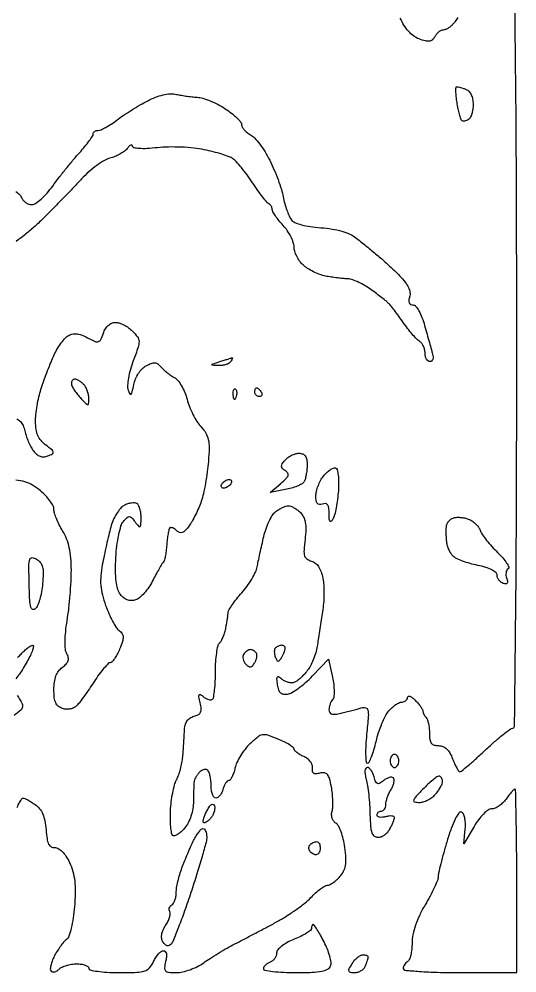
# Model space of a CAD drawing. Extents: x 0 to 102, y 0 to 135.
# Drawn here: x 91.88 to 101.52, y -0.01 to 18.49 of the extents above; entities that cross this region are included whole.
import ezdxf

# ---------------------------------------------------------------- set-up
doc = ezdxf.new("R2010")
doc.units = 0
doc.header["$MEASUREMENT"] = 0

msp = doc.modelspace()

# ---------------------------------------------------------------- linework, layer by layer
for points in [[(30.835569, 68.0607, 0.000004), (30.856286, 64.932268, 0.000002), (30.883525, 60.825814, 0.000002), (30.912326, 56.488502, 0.000002), (30.938318, 52.5789, -0.000116)], [(31.042661, 24.1956, 0.000001), (31.037549, 23.023692, 0.000001), (31.032419, 21.846099, 0.000001), (31.02793, 20.814404, 0.000005)], [(91.839143, 3.201364, -0.020687), (91.887736, 3.297021, -0.016352), (91.932149, 3.37043, -0.253746), (91.957166, 3.384, -0.113224), (91.986264, 3.377325, -0.013026), (92.046292, 3.3463, -0.015164), (92.116561, 3.304807, -0.011822), (92.190382, 3.255661, -0.072405), (92.275015, 3.175931, -0.066238), (92.33646, 3.073048, -0.054528), (92.377167, 2.940113, -0.028978), (92.399556, 2.769211, 0.018063), (92.418954, 2.591032, 0.077386), (92.450335, 2.489235, 0.151962), (92.498955, 2.437576, 0.148672), (92.568751, 2.42205, -0.152806), (92.636976, 2.406293, -0.065294), (92.711709, 2.348215, -0.05174), (92.786324, 2.255257, -0.032489), (92.854182, 2.133377, -0.041295), (92.919407, 1.960367, -0.040928), (92.955553, 1.778472, -0.033249), (92.965906, 1.56244, -0.015378), (92.95203, 1.28147, -0.016894), (92.926528, 1.058508, -0.023616), (92.887683, 0.861722, -0.023521), (92.8416, 0.706815, -0.143243), (92.793499, 0.639543, 0.050995), (92.741397, 0.589282, 0.018237), (92.677603, 0.507929, 0.017874), (92.613639, 0.412973, 0.020178), (92.559323, 0.317377, 0.027955), (92.517616, 0.224099, 0.038551), (92.491608, 0.136139, 0.043076), (92.482629, 0.064299, 0.208868), (92.497283, 0.026917, 0.168658), (92.527061, 0.012488, 0.094735), (92.567608, 0.015406, 0.075429), (92.612739, 0.035093, 0.055931), (92.65533, 0.06909, -0.087975), (92.710373, 0.107553, -0.036425), (92.795616, 0.139793, -0.034606), (92.894286, 0.161814, -0.037617), (92.99232, 0.1692, -0.033941), (93.083053, 0.163034, -0.051875), (93.159617, 0.144349, -0.067418), (93.212331, 0.117062, -0.244321), (93.2292, 0.0846, 0.348868), (93.256347, 0.050429, 0.02074), (93.395005, 0.024242, 0.023326), (93.580567, 0.005898, 0.012975), (93.80782, 0, 0.008302), (94.155992, 0.005781, 0.067714), (94.312556, 0.032403, 0.1377), (94.406712, 0.093732, 0.073196), (94.482807, 0.2115, -0.034813), (94.526727, 0.292448, -0.042591), (94.578943, 0.360872, -0.047922), (94.631392, 0.408574, -0.161963), (94.674758, 0.423, -0.210415), (94.710234, 0.407379, -0.136571), (94.730836, 0.366797, -0.078874), (94.733552, 0.300421, -0.032355), (94.71726, 0.2115, 0.033572), (94.695298, 0.089975, 0.227429), (94.714868, 0.033865, 0.178907), (94.77478, 0.006106, 0.019959), (94.927678, 0, 0.056639), (95.047599, 0.013628, 0.03011), (95.191128, 0.055915, 0.029546), (95.334386, 0.117464, 0.040283), (95.454505, 0.19035, -0.013523), (95.579808, 0.275866, -0.006967), (95.740921, 0.376402, -0.00692), (95.909653, 0.47529, -0.010393), (96.059765, 0.55642, 0.001682), (96.222774, 0.640885, 0.000778), (96.434123, 0.75172, 0.000771), (96.655856, 0.868878, 0.001072), (96.854012, 0.974515, 0.017285), (97.04362, 1.084717, 0.01399), (97.23932, 1.215475, 0.014222), (97.413154, 1.346381, 0.035111), (97.530537, 1.454445, -0.019074), (97.623192, 1.5454, -0.023774), (97.716181, 1.622218, -0.023063), (97.798402, 1.678083, -0.138546), (97.847663, 1.692, 0.118397), (97.893483, 1.703004, 0.032363), (97.957852, 1.741248, 0.030818), (98.027389, 1.795486, 0.027807), (98.092299, 1.859652, 0.062578), (98.164934, 1.96345, 0.079364), (98.202491, 2.074114, 0.057751), (98.210114, 2.216691, 0.018567), (98.189124, 2.427836, 0.024664), (98.159433, 2.586022, 0.030072), (98.115646, 2.730133, 0.031123), (98.065263, 2.843771, 0.14629), (98.01608, 2.894484, -0.109002), (97.973099, 2.932744, -0.080225), (97.944353, 2.989873, -0.073358), (97.933347, 3.058236, -0.06734), (97.941972, 3.128995, 0.052147), (97.955042, 3.214561, 0.018854), (97.956234, 3.33768, 0.01846), (97.947394, 3.473606, 0.020899), (97.928685, 3.602944, 0.0205), (97.891896, 3.762626, 0.109839), (97.850412, 3.84111, 0.19303), (97.792147, 3.87177, 0.089942), (97.705571, 3.865144, -0.042221), (97.62829, 3.851768, -0.172166), (97.582855, 3.863564, -0.218398), (97.56142, 3.898859, -0.070064), (97.562939, 3.961678, 0.124947), (97.557821, 4.022087, 0.077074), (97.524264, 4.08546, 0.068079), (97.467803, 4.142904, 0.060389), (97.39575, 4.185844, -0.025985), (97.322863, 4.222756, -0.034791), (97.261315, 4.26399, -0.037317), (97.217347, 4.303691, -0.192777), (97.2054, 4.333526, 0.236879), (97.189616, 4.364973, 0.021025), (97.11412, 4.416444, 0.023905), (97.013713, 4.472415, 0.016242), (96.894659, 4.526765, 0.018252), (96.697088, 4.600969, 0.124574), (96.594131, 4.608696, 0.128539), (96.501412, 4.566325, 0.01992), (96.348869, 4.431411, 0.03612), (96.254981, 4.327465, 0.027407), (96.167259, 4.201309, 0.028022), (96.097784, 4.073152, 0.056192), (96.060689, 3.96431, -0.025204), (96.035382, 3.871646, -0.036835), (96.003186, 3.793461, -0.040855), (95.969203, 3.737525, -0.240268), (95.939545, 3.7224, 0.192922), (95.910331, 3.710692, 0.055731), (95.878515, 3.672697, 0.047178), (95.84922, 3.617972, 0.035372), (95.827287, 3.5532, -0.048178), (95.803508, 3.488471, -0.057927), (95.76886, 3.433702, -0.068086), (95.729185, 3.396366, -0.156018), (95.69052, 3.384, -0.238008), (95.655046, 3.4019, -0.07015), (95.625178, 3.457087, -0.053693), (95.604751, 3.537513, -0.035376), (95.598, 3.632807, 0.027908), (95.592489, 3.731457, 0.03433), (95.575965, 3.822146, 0.036699), (95.551972, 3.894006, 0.156668), (95.522986, 3.927976, 0.142247), (95.48776, 3.937762, 0.083864), (95.444453, 3.929928, 0.071912), (95.399836, 3.906137, 0.061233), (95.36098, 3.869519, 0.022947), (95.327154, 3.82473, 0.02267), (95.297429, 3.776852, 0.023235), (95.275322, 3.732659, 0.076263), (95.266794, 3.70125, 0.019738), (95.263831, 3.660971, 0.001919), (95.260886, 3.563246, 0.002432), (95.258389, 3.446679, 0.001921), (95.256785, 3.32055, -0.04056), (95.243947, 3.178203, -0.036884), (95.208193, 3.035051, -0.038226), (95.153866, 2.90471, -0.055831), (95.08547, 2.800965, -0.031207), (95.016456, 2.727887, -0.050401), (94.948449, 2.676094, -0.067557), (94.89115, 2.650831, -0.273002), (94.855635, 2.660001, -0.158254), (94.832522, 2.705365, -0.016559), (94.817548, 2.825318, -0.019224), (94.809764, 2.973091, -0.014263), (94.812109, 3.136603, -0.019245), (94.826171, 3.309085, -0.017983), (94.853638, 3.483959, -0.018297), (94.889287, 3.637354, -0.056675), (94.928476, 3.735996, 0.037575), (94.967896, 3.825157, 0.018915), (95.004666, 3.942631, 0.01867), (95.033678, 4.067559, 0.02628), (95.049443, 4.180828, 0.003482), (95.058702, 4.298102, 0.002175), (95.067993, 4.435595, 0.002182), (95.07597, 4.571184, 0.003966), (95.081126, 4.68207, -0.045139), (95.09559, 4.793796, -0.088697), (95.130038, 4.876213, -0.104243), (95.186391, 4.933114, -0.081862), (95.265883, 4.96853, 0.058999), (95.351272, 5.002007, 0.162111), (95.395191, 5.048414, 0.135146), (95.406957, 5.117885, 0.036271), (95.387463, 5.229184, -0.010182), (95.360491, 5.346736, -0.180718), (95.3663, 5.384554, -0.431575), (95.390395, 5.390603, -0.030969), (95.452414, 5.345308, 0.048437), (95.502004, 5.311677, 0.064511), (95.552707, 5.291995, 0.080377), (95.596778, 5.288417, 0.17836), (95.626934, 5.302334, 0.16018), (95.648881, 5.345783, 0.011467), (95.666248, 5.481643, 0.015197), (95.678548, 5.647964, 0.010856), (95.6826, 5.83458, -0.015938), (95.68861, 6.023089, -0.020573), (95.70674, 6.195305, -0.018815), (95.732705, 6.335091, -0.141972), (95.764779, 6.393339, 0.072382), (95.799033, 6.439261, 0.026132), (95.834108, 6.512975, 0.025271), (95.864634, 6.598902, 0.027389), (95.885393, 6.685209, 0.004218), (95.900567, 6.772129, 0.004132), (95.914383, 6.859891, 0.00407), (95.925242, 6.937088, 0.015565), (95.930113, 6.985413, -0.120236), (95.946297, 7.036169, -0.014973), (96.010011, 7.133856, -0.016947), (96.094451, 7.246849, -0.013291), (96.193278, 7.363647, 0.025557), (96.294587, 7.489513, 0.022864), (96.386615, 7.629703, 0.023524), (96.457575, 7.763338, 0.063514), (96.490725, 7.865334, -0.004782), (96.512195, 7.972934, -0.001701), (96.54487, 8.126296, -0.001688), (96.581876, 8.294396, -0.00199), (96.618075, 8.453253, -0.027145), (96.661933, 8.604462, -0.027363), (96.721817, 8.749613, -0.028436), (96.787868, 8.8697, -0.090582), (96.849377, 8.937012, -0.028365), (96.912032, 8.979238, -0.02617), (96.980735, 9.015354, -0.027112), (97.04536, 9.040974, -0.074199), (97.093607, 9.049509, -0.099552), (97.141252, 9.041259, -0.035896), (97.203708, 9.011727, -0.033886), (97.269353, 8.968607, -0.034129), (97.328405, 8.917109, -0.082265), (97.389333, 8.831989, -0.071409), (97.423312, 8.727534, -0.052186), (97.432605, 8.590358, -0.020712), (97.417866, 8.401898, 0.013535), (97.398064, 8.188203, 0.086936), (97.409732, 8.080689, 0.169153), (97.454015, 8.018222, 0.091054), (97.540534, 7.977767, -0.103451), (97.616714, 7.939838, -0.079018), (97.680005, 7.871213, -0.063704), (97.729195, 7.771935, -0.036854), (97.763385, 7.642957, -0.032503), (97.779948, 7.506122, -0.016631), (97.783793, 7.333143, -0.016454), (97.775915, 7.153983, -0.023743), (97.75625, 6.996629, 0.002973), (97.729994, 6.839774, 0.002058), (97.702081, 6.66206, 0.002075), (97.676673, 6.491079, 0.004263), (97.658472, 6.356925, -0.034469), (97.634084, 6.233599, -0.023688), (97.590377, 6.097864, -0.023952), (97.535557, 5.970612, -0.044009), (97.477341, 5.87407, -0.02384), (97.413256, 5.79454, -0.022492), (97.340692, 5.719842, -0.023107), (97.27045, 5.659626, -0.069194), (97.215827, 5.628036, -0.096524), (97.162103, 5.617497, -0.057317), (97.097054, 5.624895, -0.054387), (97.031249, 5.647908, -0.061988), (96.975052, 5.683842, 0.029062), (96.908021, 5.733191, 0.367395), (96.879187, 5.72949, 0.209578), (96.867009, 5.693441, 0.013199), (96.880025, 5.579552, 0.045826), (96.90289, 5.482673, 0.12687), (96.940732, 5.424376, 0.150148), (96.997585, 5.397292, 0.073811), (97.0785, 5.397361, 0.097636), (97.16379, 5.427805, 0.023252), (97.29014, 5.511311, 0.023036), (97.428868, 5.622709, 0.020964), (97.561377, 5.749804), (97.875054, 6.076987), (97.949623, 5.724543, -0.02211), (97.97297, 5.583712, -0.027963), (97.981432, 5.452022, -0.02816), (97.976247, 5.344199, -0.156047), (97.953196, 5.29173, 0.059885), (97.92599, 5.252296, 0.035624), (97.903055, 5.199968, 0.035202), (97.887397, 5.143716, 0.05032), (97.8822, 5.092209, 0.139261), (97.896744, 5.041003, 0.189783), (97.934797, 5.01254, 0.100364), (98.003714, 5.007912, 0.025285), (98.11485, 5.028546, 0.003305), (98.215681, 5.053301, 0.002478), (98.326373, 5.081837, 0.002505), (98.430294, 5.109736, 0.005742), (98.508229, 5.132043, -0.132605), (98.593194, 5.134302, -0.291428), (98.636428, 5.089406, -0.070578), (98.643633, 4.966364, -0.004915), (98.611623, 4.620425, 0.012033), (98.594845, 4.405842, 0.020234), (98.592405, 4.22519, 0.015463), (98.600544, 4.084743, 0.388435), (98.626714, 4.0608, 0.283639), (98.659884, 4.081263, 0.020429), (98.706295, 4.183968, 0.02381), (98.75359, 4.319406, 0.015375), (98.795925, 4.480094, -0.02156), (98.843856, 4.653303, -0.019739), (98.907768, 4.827011, -0.020182), (98.977202, 4.97746, -0.058906), (99.040756, 5.072294, -0.032773), (99.105384, 5.138462, -0.034484), (99.177068, 5.194409, -0.036757), (99.245226, 5.233459, -0.112169), (99.296902, 5.2452, 0.082468), (99.338187, 5.252056, 0.092428), (99.373246, 5.271826, 0.100631), (99.396689, 5.30127, 0.118508), (99.405, 5.335843, -0.305593), (99.418692, 5.356153, -0.190864), (99.44849, 5.35637, -0.07501), (99.496107, 5.329128, -0.029012), (99.55305, 5.278436, -0.019404), (99.609732, 5.217175, -0.02371), (99.65761, 5.155533, -0.023199), (99.692303, 5.100997, -0.130786), (99.7011, 5.067943, 0.078887), (99.705622, 5.039462, 0.038005), (99.719738, 5.005204, 0.036467), (99.740268, 4.970936, 0.043214), (99.76455, 4.94205, -0.117124), (99.789087, 4.902227, -0.028183), (99.809362, 4.826827, -0.02741), (99.823334, 4.735316, -0.024183), (99.828, 4.6389, 0.034361), (99.83624, 4.519145, 0.125005), (99.864728, 4.449065, 0.163766), (99.918067, 4.411681, 0.071789), (100.004549, 4.3992, -0.096965), (100.087912, 4.38288, -0.091128), (100.161043, 4.336169, -0.074243), (100.223903, 4.25722, -0.040843), (100.276896, 4.1454, 0.014578), (100.316861, 4.048197, 0.022037), (100.357744, 3.966358, 0.018145), (100.395387, 3.904077, 0.257039), (100.417598, 3.892296, 0.171522), (100.447011, 3.903209, 0.002871), (100.58172, 4.01684, 0.007022), (100.737252, 4.153393, 0.004565), (100.913258, 4.315296, -0.00804), (101.091627, 4.477099, -0.011681), (101.254516, 4.613548, -0.007374), (101.393888, 4.721535, -0.162519), (101.442008, 4.7376, 0.410935), (101.477014, 4.772216, 0.000153), (101.498626, 6.754705, 0.001804), (101.514904, 9.083865, 0.000845), (101.52, 12.0978, 0.000823), (101.514948, 15.166793, 0.001881), (101.498621, 17.481395, 0.000174), (101.47696, 19.421852, 0.410846)], [(100.376581, 18.516164, -0.014635), (100.323095, 18.434566, -0.036643), (100.278193, 18.37935, -0.038633), (100.233658, 18.338884, -0.035944), (100.182383, 18.304664, -0.037972), (100.132244, 18.281015, -0.091459), (100.092047, 18.2736, 0.120024), (100.053657, 18.26425, 0.052177), (100.009505, 18.235192, 0.047511), (99.966832, 18.192869, 0.046123), (99.932436, 18.14285, -0.081646), (99.884196, 18.082351, -0.149835), (99.827607, 18.055898, -0.100825), (99.749725, 18.060667, -0.025304), (99.628041, 18.100012, -0.068804), (99.52205, 18.158014, -0.050362), (99.422773, 18.248433, -0.045973), (99.335205, 18.366163, -0.037986), (99.264119, 18.505513, -0.038834)], [(91.814101, 15.145292, -0.034127), (91.890818, 15.077909, -0.104235), (91.928249, 15.020038, 0.088055), (91.95828, 14.970173, 0.066486), (92.00643, 14.927916, 0.065723), (92.064629, 14.899352, 0.081432), (92.12411, 14.8896, 0.150926), (92.196839, 14.912065, 0.03137), (92.303561, 14.995218, 0.030306), (92.419889, 15.111503, 0.024578), (92.530255, 15.24915, -0.007604), (92.648949, 15.407935, -0.004911), (92.790965, 15.588325, -0.004936), (92.9333, 15.761971, -0.009285), (93.052197, 15.898887, 0.011031), (93.152401, 16.015095, 0.015131), (93.236954, 16.124207, 0.011807), (93.301563, 16.217563, 0.146478), (93.3138, 16.258437, -0.139677), (93.321336, 16.284888, -0.099985), (93.342518, 16.307425, -0.085357), (93.374199, 16.322602, -0.069226), (93.411565, 16.3278, 0.108058), (93.464917, 16.339467, 0.018786), (93.55751, 16.386283, 0.019644), (93.663719, 16.45067, 0.016485), (93.771115, 16.526892, -0.015078), (93.89561, 16.615779, -0.00791), (94.055406, 16.719123, -0.00786), (94.222661, 16.819957, -0.01196), (94.3713, 16.901718, -0.028237), (94.519928, 16.96854, -0.031993), (94.669142, 17.015039, -0.034945), (94.803289, 17.037827, -0.083623), (94.903679, 17.030944, 0.015249), (94.994394, 17.012099, 0.008053), (95.107952, 16.99398, 0.008005), (95.22487, 16.979158, 0.012245), (95.326679, 16.970421, -0.058489), (95.436562, 16.950656, -0.023194), (95.58131, 16.89926, -0.022574), (95.734034, 16.828716, -0.02631), (95.871903, 16.747853, -0.020878), (95.993061, 16.660474, -0.02736), (96.095529, 16.570373, -0.027054), (96.170195, 16.488718, -0.170741), (96.189153, 16.436527, 0.127605), (96.201554, 16.390655, 0.051123), (96.239628, 16.337325, 0.046214), (96.294659, 16.285412, 0.04315), (96.359514, 16.243139, -0.084963), (96.438175, 16.181974, -0.023186), (96.539153, 16.060619, -0.022749), (96.642573, 15.910144, -0.021912), (96.733289, 15.74904, -0.016412), (96.815814, 15.572005, -0.012571), (96.894671, 15.373561, -0.012754), (96.959122, 15.183912, -0.029169), (96.995559, 15.037408, 0.020192), (97.02483, 14.909999, 0.018693), (97.064929, 14.781997, 0.019061), (97.109214, 14.670827, 0.05751), (97.150534, 14.600643, 0.125267), (97.220648, 14.544572, 0.038127), (97.349417, 14.497696, 0.032058), (97.520022, 14.461545, 0.019251), (97.72597, 14.439588, -0.022015), (97.941398, 14.415415, -0.030507), (98.131163, 14.373625, -0.034931), (98.288147, 14.31675, -0.065604), (98.403088, 14.246525, -0.000486), (98.494161, 14.172812, -0.000275), (98.604311, 14.083381, -0.000275), (98.715223, 13.993129, -0.000453), (98.808869, 13.9167, -0.010413), (98.905149, 13.834571, -0.005017), (99.025231, 13.725562, -0.004972), (99.148218, 13.60935, -0.007103), (99.254836, 13.503617, -0.028701), (99.356804, 13.386881, -0.055348), (99.421593, 13.281208, -0.072569), (99.450407, 13.186224, -0.114746), (99.443735, 13.101767, 0.04963), (99.429458, 13.034173, 0.125373), (99.436444, 12.984772, 0.17632), (99.463692, 12.954869, 0.121283), (99.508653, 12.9438, -0.226005), (99.561064, 12.918834, -0.042092), (99.622698, 12.828275, -0.036895), (99.683462, 12.6991, -0.023797), (99.735251, 12.54195, 0.000346), (99.781092, 12.377244, 0.00036), (99.826593, 12.214654, 0.000346), (99.866162, 12.074023, 0.001565), (99.889565, 11.99205, -0.058426), (99.898971, 11.93539, -0.096231), (99.892021, 11.88749, -0.133744), (99.870325, 11.855904, -0.177588), (99.837867, 11.844, -0.170271), (99.801825, 11.85664, -0.094327), (99.77115, 11.892468, -0.074886), (99.750403, 11.94588, -0.055306), (99.7434, 12.008996, 0.059669), (99.73524, 12.077128, 0.050856), (99.711089, 12.145398, 0.053263), (99.675522, 12.203661, 0.091474), (99.633405, 12.241646, -0.063021), (99.578229, 12.286018, -0.013694), (99.495658, 12.376406, -0.014069), (99.405291, 12.487082, -0.013058), (99.318939, 12.6054, 0.006438), (99.234081, 12.724964, 0.00693), (99.148192, 12.839372, 0.006593), (99.071871, 12.935507, 0.03258), (99.024801, 12.9861, 0.02095), (98.973509, 13.030584, 0.004708), (98.882384, 13.101764, 0.004874), (98.775546, 13.181969, 0.004703), (98.665893, 13.26105, 0.025313), (98.550914, 13.333905, 0.024638), (98.428139, 13.395485, 0.025422), (98.315081, 13.438661, 0.078654), (98.234601, 13.4514, -0.022044), (98.154579, 13.45493, -0.008541), (98.044213, 13.466588, -0.008436), (97.924885, 13.483306, -0.010333), (97.814034, 13.503103, -0.039391), (97.702263, 13.534776, -0.026278), (97.580034, 13.587527, -0.026486), (97.466185, 13.651647, -0.046068), (97.380459, 13.717899, -0.050031), (97.313462, 13.794164, -0.039567), (97.256824, 13.888284, -0.040834), (97.21804, 13.985103, -0.074986), (97.2054, 14.06891, 0.083268), (97.190618, 14.157059, 0.034524), (97.143272, 14.26863, 0.03295), (97.07484, 14.383777, 0.036409), (96.9939, 14.484922, -0.016373), (96.912916, 14.578208, -0.020619), (96.844528, 14.669878, -0.019218), (96.794307, 14.749753, -0.131463), (96.7824, 14.794258, 0.070966), (96.777669, 14.827424, 0.060578), (96.763762, 14.859919, 0.062944), (96.743218, 14.88688, 0.094208), (96.71895, 14.9037, -0.116515), (96.683156, 14.930923, -0.007283), (96.599657, 15.035447, -0.010439), (96.503693, 15.164714, -0.007541), (96.401946, 15.3126, 0.011663), (96.295545, 15.464551, 0.012881), (96.185524, 15.606321, 0.012328), (96.085798, 15.722254, 0.062242), (96.021246, 15.7779, 0.058203), (95.945944, 15.81623, 0.012169), (95.80564, 15.864322, 0.012612), (95.639104, 15.91233, 0.01163), (95.465814, 15.953304, 0.026954), (95.267138, 15.984354, 0.014888), (95.021995, 16.001877, 0.014809), (94.771762, 16.004872, 0.023), (94.556364, 15.991146, -0.013102), (94.355269, 15.97433, -0.03046), (94.204066, 15.974886, -0.038436), (94.101502, 15.989487, -0.351643), (94.0752, 16.022262, 0.252022), (94.065107, 16.041013, 0.2596), (94.044136, 16.042595, 0.087901), (94.010194, 16.018971, 0.028847), (93.96945, 15.973416, -0.065232), (93.912844, 15.918694, -0.032083), (93.828584, 15.864203, -0.03117), (93.732418, 15.818034, -0.039406), (93.638407, 15.788282, 0.077026), (93.529913, 15.744762, 0.024378), (93.38394, 15.648293, 0.023694), (93.229331, 15.523241, 0.024254), (93.088507, 15.385046, -0.004099), (92.934053, 15.220745, -0.002016), (92.734997, 15.014121, -0.002), (92.526537, 14.801184, -0.002912), (92.3409, 14.61525, -0.013198), (92.163955, 14.449088, -0.014061), (91.982098, 14.296078, -0.013749), (91.818789, 14.173508, -0.061232)], [(91.834465, 10.734565, -0.085403), (91.90458, 10.680639, -0.079942), (91.955913, 10.603177, -0.055965), (91.988302, 10.503397, 0.030522), (92.014634, 10.405632, 0.020391), (92.05601, 10.297319, 0.020561), (92.104924, 10.195223, 0.037499), (92.154213, 10.117104, 0.053322), (92.21751, 10.048388, 0.093993), (92.283776, 10.009345, 0.10321), (92.355253, 9.999322, 0.075149), (92.433864, 10.016603, 0.028443), (92.524986, 10.057655, 0.329), (92.541207, 10.090813, 0.178226), (92.51682, 10.132105, 0.00958), (92.395338, 10.227444, -0.055619), (92.30367, 10.314113, -0.072322), (92.242567, 10.412027, -0.065917), (92.208279, 10.530433, -0.037575), (92.19708, 10.679243, -0.026712), (92.204521, 10.818421, -0.014473), (92.227731, 10.988325, -0.014382), (92.261438, 11.160365, -0.021999), (92.301425, 11.306998, -0.008091), (92.351203, 11.454051, -0.004795), (92.415068, 11.627837, -0.004797), (92.482129, 11.800044, -0.008228), (92.541768, 11.942129, -0.025147), (92.604405, 12.067248, -0.024161), (92.680058, 12.187185, -0.02491), (92.757024, 12.286178, -0.075613), (92.821568, 12.341564, -0.075789), (92.902436, 12.37642, -0.086112), (92.986448, 12.383482, -0.068126), (93.082912, 12.361508, -0.02976), (93.203035, 12.307934, 0.015931), (93.3518, 12.236593, 0.174361), (93.416906, 12.232024, 0.219782), (93.462016, 12.270633, 0.026751), (93.5112, 12.394949, -0.056816), (93.551104, 12.48043, -0.071419), (93.60687, 12.547604, -0.080399), (93.673128, 12.590532, -0.103981), (93.74385, 12.6054, -0.080357), (93.818086, 12.593392, -0.03779), (93.907998, 12.555771, -0.036187), (93.998337, 12.501105, -0.042247), (94.07495, 12.43645, -0.039267), (94.171958, 12.322879, -0.152042), (94.201327, 12.236187, -0.088722), (94.184019, 12.123283, -0.008507), (94.089273, 11.860555, 0.022859), (94.034226, 11.692993, 0.025013), (93.996596, 11.526034, 0.025533), (93.979049, 11.381265, 0.102085), (93.99091, 11.293215, 0.034448), (94.022647, 11.219438, 0.503141), (94.046596, 11.21549, 0.144206), (94.069392, 11.255731, 0.007897), (94.100452, 11.399209, -0.051361), (94.134744, 11.510054, -0.044353), (94.192251, 11.617529, -0.046305), (94.263918, 11.707527, -0.078752), (94.340417, 11.76551, -0.030499), (94.439437, 11.810973, -0.107533), (94.50824, 11.821737, -0.141365), (94.564526, 11.801832, -0.068824), (94.620352, 11.748961, 0.036713), (94.667971, 11.697696, 0.018073), (94.735337, 11.639473, 0.017827), (94.809989, 11.583782, 0.024771), (94.880849, 11.539775, -0.095891), (94.95102, 11.48098, -0.037088), (95.023821, 11.376381, -0.035019), (95.087983, 11.248136, -0.036342), (95.1327, 11.11375, 0.031794), (95.178509, 10.971791, 0.023307), (95.246358, 10.820798, 0.02371), (95.324381, 10.683362, 0.047265), (95.400822, 10.584502, -0.051896), (95.494982, 10.460374, -0.083428), (95.543983, 10.337259, -0.058453), (95.559477, 10.175595, -0.014678), (95.546069, 9.910727, -0.013625), (95.524052, 9.706093, -0.010788), (95.48948, 9.486282, -0.01094), (95.448513, 9.283625, -0.026567), (95.407172, 9.1368, -0.01899), (95.358573, 9.009829, -0.014), (95.295599, 8.87307, -0.014192), (95.228679, 8.746974, -0.030494), (95.168648, 8.654797, -0.029452), (95.097312, 8.569607, -0.111989), (95.040084, 8.531146, -0.182287), (94.987986, 8.530725, -0.10864), (94.935083, 8.564557, 0.041039), (94.895444, 8.598173, 0.060488), (94.85545, 8.620048, 0.079531), (94.821138, 8.627755, 0.215134), (94.798328, 8.619128, 0.138657), (94.781223, 8.588537, 0.013385), (94.763514, 8.504429, 0.016203), (94.748069, 8.401075, 0.012111), (94.737519, 8.286368, -0.013743), (94.726583, 8.171576, -0.018211), (94.709978, 8.067952, -0.015717), (94.690621, 7.984049, -0.144211), (94.671451, 7.9524, 0.071165), (94.645866, 7.921336, 0.005713), (94.591594, 7.829855, 0.007625), (94.529506, 7.718539, 0.005778), (94.464685, 7.594626, -0.032631), (94.390645, 7.469884, -0.032628), (94.301002, 7.35583, -0.034461), (94.209711, 7.267213, -0.098899), (94.132731, 7.224709, -0.070793), (94.049947, 7.21084, -0.092421), (93.974293, 7.223025, -0.087982), (93.9054, 7.262426, -0.05826), (93.842506, 7.328682, -0.090114), (93.79049, 7.43282, -0.040157), (93.759428, 7.583551, -0.030291), (93.746881, 7.784373, -0.013743), (93.753639, 8.047773, -0.017442), (93.773475, 8.272559, -0.02026), (93.808394, 8.484349, -0.019724), (93.851843, 8.659344, -0.10284), (93.898167, 8.746661, -0.025136), (93.969196, 8.823986, -0.209175), (94.012623, 8.840588, -0.198664), (94.055634, 8.820366, -0.022478), (94.125947, 8.735888, 0.013868), (94.195181, 8.649732, 0.382987), (94.221656, 8.646146, 0.237209), (94.237943, 8.675394, 0.00762), (94.241709, 8.814557, 0.033815), (94.236633, 8.905457, 0.03915), (94.219272, 8.990382, 0.042917), (94.193274, 9.058278, 0.142388), (94.161548, 9.093419, 0.128913), (94.117928, 9.106777, 0.048526), (94.053662, 9.10316, 0.043992), (93.981055, 9.085305, 0.040608), (93.910622, 9.054674, 0.095426), (93.839866, 8.99726, 0.037225), (93.765943, 8.894677, 0.035153), (93.700361, 8.768626, 0.036623), (93.654117, 8.636319, 0.007091), (93.614863, 8.481847, 0.003597), (93.569625, 8.286419, 0.003572), (93.525821, 8.08402, 0.005325), (93.490663, 7.906331, 0.02505), (93.461475, 7.690792, 0.04146), (93.461174, 7.507308, 0.041223), (93.491183, 7.325553, 0.024432), (93.555069, 7.115223, 0.017906), (93.617314, 6.95918, 0.019474), (93.689002, 6.812391, 0.019357), (93.759764, 6.692158, 0.084304), (93.815213, 6.631294, -0.078259), (93.872399, 6.570017, -0.142048), (93.8933, 6.50532, -0.087836), (93.880552, 6.417989, -0.018133), (93.826099, 6.271744, -0.022002), (93.778699, 6.170191, -0.030841), (93.72705, 6.084486, -0.031418), (93.678029, 6.022206, -0.213443), (93.643137, 6.0066, 0.203522), (93.603384, 5.98972, 0.015305), (93.522835, 5.900982, 0.019196), (93.43115, 5.784796, 0.013332), (93.336299, 5.64705, -0.005822), (93.239078, 5.501219, -0.00615), (93.140216, 5.360355, -0.005899), (93.052128, 5.241061, -0.027612), (92.996958, 5.175967, -0.087714), (92.943286, 5.136209, -0.064), (92.873042, 5.111776, -0.061515), (92.795881, 5.105276, -0.067226), (92.721859, 5.118218, -0.090917), (92.640589, 5.161427, -0.117804), (92.588586, 5.227573, -0.081871), (92.56064, 5.329196, -0.026252), (92.5524, 5.486025, -0.033642), (92.562294, 5.63291, -0.057144), (92.592573, 5.752144, -0.067925), (92.643867, 5.846376, -0.078195), (92.716535, 5.918349, 0.045359), (92.78959, 5.981803, 0.11124), (92.826171, 6.042363, 0.130168), (92.830214, 6.106514, 0.073999), (92.803842, 6.180206, -0.099459), (92.77694, 6.269336, -0.025507), (92.770307, 6.420484, -0.023199), (92.780358, 6.608066, -0.015602), (92.808417, 6.82083, 0.012302), (92.839663, 7.04627, 0.007469), (92.866052, 7.31418, 0.007481), (92.884294, 7.580921, 0.013078), (92.89031, 7.802305, 0.021304), (92.880537, 8.037152, 0.033379), (92.850153, 8.236936, 0.038028), (92.797831, 8.409943, 0.044485), (92.721916, 8.563705, -0.020145), (92.65725, 8.680066, -0.020486), (92.602549, 8.800613, -0.020773), (92.56379, 8.908983, -0.075063), (92.552716, 8.98123, 0.122169), (92.535547, 9.049787, 0.034254), (92.476733, 9.144227, 0.03237), (92.393225, 9.245367, 0.029102), (92.294493, 9.338774, 0.038732), (92.137855, 9.451091, 0.068435), (91.992089, 9.514099, 0.05455), (91.813076, 9.54342, 0.016859)], [(91.848151, 6.111055, 0.043542), (91.9179, 6.1758, -0.020963), (91.981661, 6.240578, -0.025675), (92.046619, 6.295298, -0.025555), (92.104644, 6.334792, -0.137485), (92.141067, 6.345, -0.466966), (92.157343, 6.325559, -0.037533), (92.138376, 6.251808, -0.030024), (92.096701, 6.14949, -0.015859), (92.033549, 6.02775, -0.011896), (91.95943, 5.902414, -0.014236), (91.883555, 5.78818, -0.013001), (91.814864, 5.69607, -0.085526)], [(91.840003, 5.373743, -0.016922), (91.930989, 5.224068, -0.16432), (91.944568, 5.152154, -0.175875), (91.91119, 5.089167, -0.020002), (91.785476, 4.984282, -0.022714)]]:
    msp.add_lwpolyline(points, format="xyb")
for points in [[(100.359912, 17.1738, -0.058345), (100.385885, 17.170759, -0.011098), (100.432026, 17.158716, -0.011706), (100.485542, 17.142107, -0.010519), (100.540181, 17.122449, -0.123409), (100.593622, 17.08494, -0.070706), (100.636515, 17.018323, -0.060494), (100.664566, 16.930766, -0.047336), (100.674, 16.831342, -0.03466), (100.667347, 16.735477, -0.039457), (100.647495, 16.645633, -0.043219), (100.618506, 16.573621, -0.137895), (100.583771, 16.535821, -0.049326), (100.54627, 16.517474, -0.059674), (100.508213, 16.508273, -0.070492), (100.475306, 16.509021, -0.156743), (100.453254, 16.520346, -0.123028), (100.435055, 16.550667, -0.010444), (100.410185, 16.638859, -0.013344), (100.385207, 16.746854, -0.009932), (100.363213, 16.867218, -0.013887), (100.347472, 16.98478, -0.023646), (100.341721, 17.083741, -0.020837), (100.344048, 17.159048, -0.393116)], [(96.004843, 11.920167, -0.504289), (96.010331, 11.916231, -0.086507), (96.007947, 11.901272, -0.038933), (95.996981, 11.875934, -0.016824), (95.9787, 11.844, -0.126735), (95.945501, 11.812122, -0.050744), (95.887325, 11.786728, -0.045936), (95.815841, 11.770867, -0.04303), (95.741057, 11.767833, -0.00418), (95.622952, 11.774196, -0.495213), (95.61559, 11.785215, -0.234302), (95.629797, 11.799265, -0.002407), (95.7672, 11.844, 0.000024), (95.850125, 11.870562, 0.000034), (95.924251, 11.894314, 0.00002), (95.986726, 11.914341, 0.000447)], [(92.95848, 11.5056, 0.129337), (92.93267, 11.49881, 0.100701), (92.910681, 11.47971, 0.088877), (92.895894, 11.451137, 0.075211), (92.8908, 11.417463, 0.114892), (92.901394, 11.371965, 0.025667), (92.940503, 11.301866, 0.025343), (92.995232, 11.223708, 0.022119), (93.06, 11.14771, 0.005135), (93.172481, 11.029435, 0.182306), (93.206246, 11.013557, 0.417915), (93.225754, 11.030419, 0.016579), (93.2292, 11.134328, 0.051766), (93.22174, 11.206186, 0.038286), (93.199378, 11.282963, 0.039056), (93.166583, 11.352985, 0.067428), (93.12768, 11.40408, 0.030136), (93.083839, 11.442932, 0.031128), (93.0361, 11.475779, 0.032763), (92.991389, 11.498768, 0.102712)], [(96.072112, 11.313488, -0.126455), (96.088461, 11.285829, -0.060344), (96.095158, 11.244772, -0.05415), (96.091992, 11.197603, -0.051402), (96.078791, 11.151337, -0.054073), (96.060048, 11.116087, -0.470617), (96.04463, 11.114628, -0.168741), (96.032674, 11.139311, -0.018894), (96.027679, 11.20245, -0.028489), (96.028609, 11.261347, -0.077125), (96.037976, 11.301954, -0.208169), (96.053597, 11.317397, -0.296942)], [(96.481307, 11.3364, -0.151918), (96.499135, 11.330855, -0.038439), (96.523014, 11.311549, -0.035638), (96.548143, 11.284183, -0.029505), (96.5709, 11.2518, -0.082592), (96.584141, 11.219474, -0.161196), (96.581509, 11.192051, -0.182303), (96.563621, 11.173823, -0.108972), (96.533593, 11.1672, -0.093332), (96.499393, 11.17364, -0.09642), (96.470318, 11.192051, -0.099167), (96.450858, 11.21952, -0.105053), (96.444, 11.2518, -0.042167), (96.446736, 11.284189, -0.061769), (96.454959, 11.311549, -0.081139), (96.467041, 11.330101, -0.210953)], [(97.300359, 10.0674, -0.089995), (97.374589, 10.05393, -0.155367), (97.423438, 10.015445, -0.113883), (97.450338, 9.945772, -0.036825), (97.457905, 9.83475, -0.023644), (97.452834, 9.7389, -0.02316), (97.438732, 9.643285, -0.023788), (97.41851, 9.560763, -0.076154), (97.394455, 9.509653, -0.1198), (97.351566, 9.470459, -0.028473), (97.263579, 9.428495, -0.02768), (97.15411, 9.390662, -0.024244), (97.0362, 9.363188), (96.7401, 9.309169), (96.947082, 9.482663, 0.018777), (97.049808, 9.575553, 0.112196), (97.088794, 9.635761, 0.23752), (97.083261, 9.683567, 0.109333), (97.037122, 9.72843, -0.053955), (96.981269, 9.771902, -0.195202), (96.963416, 9.812306, -0.152274), (96.976845, 9.860501, -0.029701), (97.030849, 9.934052, -0.060742), (97.084899, 9.98509, -0.044013), (97.155668, 10.028229, -0.044598), (97.231439, 10.057646, -0.070413)], [(98.0091, 9.783764, -0.26), (98.040559, 9.7499, -0.029195), (98.060221, 9.642754, -0.029398), (98.069252, 9.502583, -0.019284), (98.063912, 9.340821, -0.013921), (98.047118, 9.172436, -0.015183), (98.021316, 9.010082, -0.014771), (97.991015, 8.872978, -0.069431), (97.960734, 8.7984, -0.049411), (97.925298, 8.749083, -0.478368), (97.902932, 8.750054, -0.14526), (97.888644, 8.789625, -0.011706), (97.884773, 8.901495, 0.028288), (97.877422, 9.009828, 0.1246), (97.854321, 9.068996, 0.222922), (97.814277, 9.091499, 0.110372), (97.7553, 9.082794, -0.098865), (97.697247, 9.072869, -0.217292), (97.657684, 9.09226, -0.137916), (97.634883, 9.144286, -0.034752), (97.6284, 9.237442, -0.058237), (97.639071, 9.328745, -0.032854), (97.67189, 9.435456, -0.032346), (97.71976, 9.540188, -0.045278), (97.77645, 9.625986, -0.032798), (97.839339, 9.694868, -0.042362), (97.905862, 9.748728, -0.048157), (97.96653, 9.781847, -0.18117)], [(95.946386, 9.5598, -0.117858), (95.97443, 9.553096, -0.186277), (95.990776, 9.534949, -0.154201), (95.99239, 9.50755, -0.076764), (95.9787, 9.4752, -0.064269), (95.952427, 9.442838, -0.051777), (95.916922, 9.415451, -0.053414), (95.878042, 9.396821, -0.085235), (95.841814, 9.3906, -0.117858), (95.81377, 9.397304, -0.186277), (95.797424, 9.415451, -0.154201), (95.79581, 9.44285, -0.076764), (95.8095, 9.4752, -0.064269), (95.835773, 9.507562, -0.051777), (95.871278, 9.534949, -0.053414), (95.910158, 9.553579, -0.085235)], [(100.615329, 8.778074, -0.052778), (100.677532, 8.738774, -0.037846), (100.738055, 8.683, -0.038412), (100.788121, 8.620291, -0.064431), (100.818508, 8.560216, 0.067387), (100.855578, 8.487987, 0.016146), (100.936374, 8.379705, 0.016299), (101.038095, 8.260379, 0.015494), (101.14905, 8.14584, -0.021495), (101.250908, 8.038135, -0.03766), (101.324074, 7.939709, -0.047584), (101.363447, 7.861978, -0.362476), (101.351415, 7.82588, 0.141853), (101.325577, 7.79732, 0.078777), (101.311751, 7.752038, 0.067871), (101.311556, 7.697533, 0.05868), (101.325676, 7.642047, -0.042076), (101.342885, 7.582715, -0.204946), (101.335881, 7.549211, -0.262074), (101.30882, 7.536213, -0.064319), (101.258531, 7.546056, -0.081421), (101.21296, 7.570027, -0.068687), (101.174324, 7.608545, -0.0701), (101.148234, 7.655211, -0.092719), (101.1393, 7.702974, 0.217577), (101.115106, 7.75594, 0.060302), (101.037447, 7.80832, 0.045272), (100.919123, 7.855916, 0.024186), (100.766012, 7.89397, -0.019721), (100.615367, 7.929986, -0.021072), (100.471378, 7.977105, -0.021207), (100.351716, 8.02781, -0.085757), (100.287197, 8.073318, -0.055514), (100.245498, 8.125469, -0.033146), (100.207564, 8.195353, -0.03285), (100.178654, 8.270928, -0.048199), (100.164293, 8.340572, -0.012399), (100.158338, 8.412818, -0.008075), (100.154882, 8.49646, -0.008121), (100.154154, 8.578216, -0.015309), (100.156658, 8.644147, -0.093889), (100.171497, 8.700884, -0.072407), (100.207028, 8.754229, -0.070968), (100.25714, 8.796176, -0.08303), (100.31445, 8.819705, -0.057098), (100.382242, 8.827179, -0.03332), (100.463904, 8.821382, -0.032923), (100.545979, 8.804461, -0.047256)], [(92.214651, 8.01696, -0.089904), (92.289272, 7.949156, -0.103164), (92.330951, 7.862497, -0.066066), (92.34494, 7.736714, -0.018073), (92.333478, 7.537001, -0.022411), (92.311986, 7.382569, -0.024598), (92.277192, 7.235483, -0.025041), (92.235307, 7.113812, -0.101721), (92.192323, 7.048824, -0.306142), (92.142436, 7.039254, -0.235057), (92.105528, 7.082681, -0.048366), (92.084515, 7.225545, -0.006531), (92.073496, 7.528784, -0.004435), (92.068279, 7.891365, -0.071871), (92.085018, 8.01191, -0.354376), (92.131341, 8.044161, -0.121924)], [(96.9657, 6.345, 0.059958), (96.935007, 6.341306, 0.039051), (96.901054, 6.330145, 0.038979), (96.86915, 6.313794, 0.058539), (96.844629, 6.294429, 0.13763), (96.82868, 6.26604, 0.056339), (96.823085, 6.221782, 0.050005), (96.827589, 6.169977, 0.044968), (96.842302, 6.118136, 0.028865), (96.870611, 6.055439, 0.250513), (96.895072, 6.038775, 0.253964), (96.922265, 6.049962, 0.029537), (96.962078, 6.105257, 0.021926), (96.989552, 6.153116, 0.021387), (97.012977, 6.203591, 0.021863), (97.029672, 6.249608, 0.071094), (97.034905, 6.28155, 0.110947), (97.029984, 6.305753, 0.102149), (97.01511, 6.326362, 0.096876), (96.992517, 6.340179, 0.089172)], [(96.3594, 6.2604, 0.100929), (96.326686, 6.253729, 0.052079), (96.290006, 6.233383, 0.048757), (96.255221, 6.20361, 0.053016), (96.227944, 6.168429, 0.114292), (96.21358, 6.125936, 0.077767), (96.216491, 6.074783, 0.071784), (96.235706, 6.02301, 0.071796), (96.268774, 5.978786, 0.05468), (96.319923, 5.937749, 0.178702), (96.361643, 5.928716, 0.171369), (96.400373, 5.948873, 0.049513), (96.441941, 6.003268, 0.045558), (96.467733, 6.054997, 0.048831), (96.483007, 6.109364, 0.054315), (96.486327, 6.158288, 0.128913), (96.475725, 6.192911, 0.070313), (96.454243, 6.21873, 0.052727), (96.424349, 6.240575, 0.053364), (96.391031, 6.255418, 0.078276)], [(99.1512, 4.23, 0.148195), (99.118937, 4.220223, 0.098894), (99.091451, 4.192723, 0.082425), (99.072919, 4.151614, 0.064853), (99.0666, 4.1031, 0.064853), (99.072919, 4.054586, 0.082425), (99.091451, 4.013477, 0.098894), (99.118937, 3.985977, 0.148195), (99.1512, 3.9762, 0.148195), (99.183463, 3.985977, 0.098894), (99.210949, 4.013477, 0.082425), (99.229481, 4.054586, 0.064853), (99.2358, 4.1031, 0.064853), (99.229481, 4.151614, 0.082425), (99.210949, 4.192723, 0.098894), (99.183463, 4.220223, 0.148195)], [(98.623871, 3.9762, 0.268629), (98.594249, 3.959048, 0.108363), (98.579688, 3.912827, 0.062292), (98.582271, 3.839333, 0.026997), (98.60304, 3.74355, -0.029714), (98.628257, 3.624133, -0.010198), (98.650879, 3.448772, -0.010095), (98.66802, 3.253858, -0.011509), (98.676353, 3.06675, 0.012253), (98.687078, 2.833731, 0.066223), (98.712536, 2.709894, 0.149316), (98.7588, 2.646634, 0.162126), (98.830973, 2.6226, 0.096227), (98.892944, 2.634638, 0.057377), (98.959157, 2.670669, 0.054485), (99.019346, 2.723655, 0.062253), (99.063623, 2.786238, 0.013362), (99.097151, 2.853121, 0.015309), (99.125474, 2.918766, 0.01453), (99.146048, 2.975538, 0.079821), (99.1512, 3.007605, 0.302929), (99.138657, 3.026408, 0.078842), (99.101497, 3.035379, 0.053423), (99.046867, 3.033891, 0.03046), (98.982, 3.021087, -0.040966), (98.917169, 3.009699, -0.070464), (98.862503, 3.012363, -0.106581), (98.826128, 3.027817, -0.24384), (98.8128, 3.05352, -0.10954), (98.819287, 3.082774, -0.099841), (98.837651, 3.107675, -0.095162), (98.8651, 3.124375, -0.089443), (98.8974, 3.1302, 0.149454), (98.929663, 3.140064, 0.098698), (98.957149, 3.167814, 0.081991), (98.975684, 3.209293, 0.064244), (98.982, 3.258248, -0.05884), (98.989165, 3.318924, -0.025599), (99.012123, 3.396917, -0.024902), (99.045291, 3.478238, -0.030308), (99.084547, 3.5505, 0.039037), (99.119516, 3.617633, 0.051389), (99.139874, 3.683567, 0.061629), (99.143962, 3.738925, 0.186104), (99.128892, 3.772908, 0.188267), (99.096766, 3.786994, 0.077167), (99.048651, 3.781535, 0.061433), (98.992739, 3.758569, 0.045101), (98.937462, 3.720543, -0.034124), (98.86296, 3.666847, -0.238701), (98.819657, 3.663041, -0.209954), (98.787341, 3.695976, -0.026567), (98.756351, 3.793087, 0.040682), (98.73179, 3.863166, 0.052022), (98.697682, 3.922411, 0.061808), (98.659741, 3.963156, 0.176179)], [(100.013028, 3.807, 0.157199), (99.973978, 3.794412, 0.014831), (99.893031, 3.732446, 0.017843), (99.799249, 3.65041, 0.013111), (99.7011, 3.5532, 0.0062), (99.555553, 3.397461, 0.116912), (99.523342, 3.339388, 0.433132), (99.541931, 3.308644, 0.052421), (99.62986, 3.2994, 0.073386), (99.705889, 3.310619, 0.041877), (99.792404, 3.344846, 0.040784), (99.875538, 3.3949, 0.052989), (99.941788, 3.454111, 0.028703), (99.995373, 3.520623, 0.029174), (100.040671, 3.592484, 0.030498), (100.072405, 3.659344, 0.095833), (100.0818, 3.707911, 0.067647), (100.076652, 3.745787, 0.084335), (100.061598, 3.777893, 0.099652), (100.039253, 3.799362, 0.142651)], [(101.482497, 3.5532, 0.198556), (101.461691, 3.544598, 0.013713), (101.417032, 3.49755, 0.017852), (101.365863, 3.436332, 0.012378), (101.312299, 3.363752, -0.045834), (101.25087, 3.291206, -0.043558), (101.176261, 3.229689, -0.046698), (101.100274, 3.187272, -0.102745), (101.035527, 3.173402, 0.156672), (100.967036, 3.150927, 0.038823), (100.875967, 3.07336, 0.035912), (100.780582, 2.963701, 0.029356), (100.694667, 2.8341), (100.497884, 2.4957), (100.522492, 2.784685, 0.030637), (100.525273, 2.902027, 0.048474), (100.511799, 3.001653, 0.061223), (100.484988, 3.074288, 0.195581), (100.446519, 3.107262, 0.333778), (100.394697, 3.089975, 0.035599), (100.326008, 2.973641, 0.029754), (100.250339, 2.796007, 0.013442), (100.171569, 2.555356, 0.004861), (100.104686, 2.322525, 0.00626), (100.047997, 2.107251, 0.004871), (100.004613, 1.926231, 0.05336), (99.995757, 1.852079, -0.094394), (99.981819, 1.783485, -0.011977), (99.921032, 1.644641, -0.013697), (99.839584, 1.481892, -0.010997), (99.7434, 1.3113, 0.023955), (99.639406, 1.115145, 0.027247), (99.559516, 0.918056, 0.02964), (99.508174, 0.73352, 0.051916), (99.491043, 0.576043, -0.025046), (99.484287, 0.452659, -0.031761), (99.465173, 0.340152, -0.033171), (99.437853, 0.251239, -0.164664), (99.405, 0.2115, 0.06081), (99.372639, 0.185595, 0.051032), (99.345251, 0.151189, 0.053229), (99.326601, 0.113919, 0.089642), (99.3204, 0.079607, 0.386552), (99.350516, 0.046473, 0.005775), (99.633744, 0.022681, 0.01174), (99.985796, 0.005495, 0.006325), (100.4202, 0), (101.52, 0), (101.52, 1.7766, 0.001978), (101.517305, 2.457836, 0.003299), (101.508984, 3.031324, 0.000438), (101.497839, 3.538205, 0.407534)], [(95.662473, 3.23288, -0.099898), (95.668718, 3.182205, -0.052006), (95.657243, 3.119303, -0.048775), (95.631296, 3.054683, -0.053406), (95.593943, 2.998411, -0.030295), (95.55115, 2.952779, -0.049108), (95.509133, 2.920251, -0.065404), (95.473812, 2.90405, -0.278053), (95.45219, 2.90941, -0.240789), (95.44384, 2.935226, -0.031159), (95.457018, 2.993588, -0.030752), (95.482954, 3.06557, -0.02102), (95.520721, 3.143879, -0.025951), (95.568042, 3.222237, -0.104114), (95.608089, 3.260926, -0.278487), (95.639195, 3.261468, -0.182817)], [(95.44238, 2.7918, -0.211143), (95.469538, 2.779796, -0.081067), (95.492538, 2.744435, -0.06171), (95.508191, 2.692289, -0.042115), (95.5134, 2.630557, -0.064648), (95.499891, 2.526513, -0.004709), (95.423293, 2.247191, -0.006517), (95.324141, 1.915047, -0.004886), (95.206653, 1.551907, -0.004504), (95.083501, 1.194333, -0.006426), (94.967254, 0.879345, -0.003755), (94.864216, 0.616737, -0.091312), (94.82243, 0.550607, -0.103303), (94.784148, 0.52332, -0.170357), (94.744952, 0.520338, -0.134311), (94.705714, 0.543254, -0.055461), (94.667469, 0.592088, -0.096005), (94.642139, 0.658946, -0.081231), (94.641486, 0.734651, -0.067085), (94.666393, 0.818898, -0.039675), (94.716808, 0.911021, 0.032696), (94.761881, 0.990725, 0.040631), (94.792514, 1.070154, 0.045352), (94.806102, 1.138514, 0.166297), (94.796436, 1.180944, -0.111824), (94.785029, 1.214153, -0.100111), (94.78836, 1.250486, -0.094491), (94.805972, 1.284363, -0.087572), (94.83522, 1.310447, 0.119354), (94.868323, 1.343934, 0.047868), (94.896318, 1.402425, 0.04381), (94.915626, 1.474095, 0.042206), (94.922474, 1.548943, -0.040149), (94.930467, 1.640457, -0.015052), (94.955754, 1.766831, -0.014799), (94.991683, 1.903443, -0.017402), (95.033978, 2.0304, -0.006558), (95.084454, 2.160734, -0.004449), (95.145191, 2.307862, -0.004483), (95.206393, 2.448917, -0.008952), (95.257784, 2.55915, -0.022984), (95.306469, 2.648244, -0.031177), (95.358859, 2.723459, -0.032055), (95.407986, 2.777825, -0.195403)], [(97.6425, 2.538, -0.17482), (97.669402, 2.528297, -0.093122), (97.692291, 2.500723, -0.073362), (97.707781, 2.459649, -0.053595), (97.713, 2.4111, -0.06085), (97.707072, 2.362574, -0.079459), (97.689615, 2.321477, -0.097386), (97.663755, 2.293963, -0.156819), (97.633393, 2.2842, -0.079017), (97.599609, 2.289572, -0.05339), (97.563954, 2.305585, -0.052641), (97.531901, 2.32915, -0.069632), (97.508793, 2.357, -0.081757), (97.49567, 2.388886, -0.074868), (97.492908, 2.424307, -0.077739), (97.500625, 2.457744, -0.101199), (97.5179, 2.4839, -0.055296), (97.543782, 2.504613, -0.038722), (97.576817, 2.522108, -0.039128), (97.611555, 2.534061, -0.063383)], [(97.577558, 0.9306, 0.20857), (97.564652, 0.924971, 0.082039), (97.553716, 0.908447, 0.062504), (97.546277, 0.884057, 0.042825), (97.5438, 0.855186, -0.233175), (97.525689, 0.818463, -0.024336), (97.444395, 0.762151, -0.026177), (97.335042, 0.701727, -0.017964), (97.2054, 0.644371, 0.030136), (97.074182, 0.582457, 0.041124), (96.965092, 0.510466, 0.047193), (96.889402, 0.43855, 0.181103), (96.867, 0.37873, -0.088056), (96.857517, 0.325301, -0.066486), (96.829723, 0.272443, -0.065723), (96.788611, 0.228146, -0.081431), (96.7401, 0.199794, 0.048303), (96.691557, 0.175565, 0.053891), (96.650477, 0.14321, 0.061199), (96.62239, 0.108027, 0.13875), (96.6132, 0.075549, 0.364384), (96.638356, 0.045613, 0.013217), (96.796926, 0.022192, 0.018716), (96.998852, 0.005439, 0.011338), (97.238649, 0, 0.009213), (97.55292, 0.005791, 0.037796), (97.742175, 0.027155, 0.069143), (97.85671, 0.065879, 0.187216), (97.913344, 0.128334, 0.128677), (97.921225, 0.199396, 0.029945), (97.896531, 0.317953, 0.028964), (97.850564, 0.455215, 0.024863), (97.786953, 0.593634, 0.007368), (97.717194, 0.722789, 0.011514), (97.652993, 0.831616, 0.005775), (97.596377, 0.920421, 0.253128)], [(98.53705, 0.3384, 0.121331), (98.488693, 0.32649, 0.047568), (98.43076, 0.288698, 0.043473), (98.373142, 0.233936, 0.041443), (98.324833, 0.1692, 0.018142), (98.269329, 0.072701, 0.202979), (98.265641, 0.029503, 0.287645), (98.294031, 0.005819, 0.033792), (98.380032, 0, 0.076109), (98.445366, 0.010003, 0.064778), (98.508728, 0.039309, 0.066816), (98.560608, 0.082657, 0.094006), (98.592249, 0.133819, 0.008099), (98.611911, 0.187649, 0.009838), (98.628516, 0.238722, 0.008575), (98.640852, 0.282029, 0.065182), (98.6436, 0.303019, 0.255535), (98.636166, 0.316616, 0.062448), (98.612301, 0.328007, 0.048697), (98.577868, 0.335826, 0.031503)]]:
    msp.add_lwpolyline(points, format="xyb", close=True)

doc.saveas('drawing.dxf')
